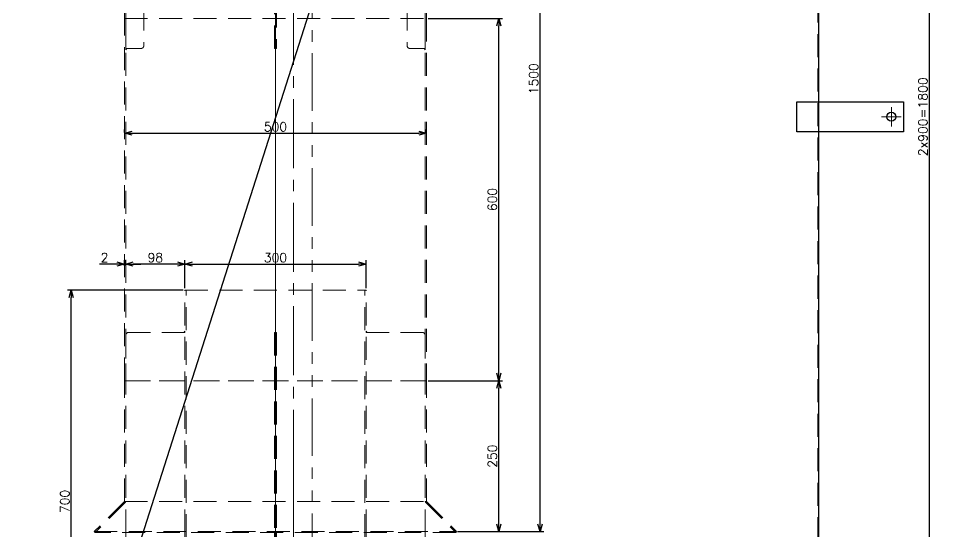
# Model space of a CAD drawing. Header units: millimetres. Extents: x -16130 to 36813, y -8099 to 27484.
# Drawn here: x -11406 to -9885, y -1235 to -385 of the extents above; entities that cross this region are included whole.
import ezdxf

# ---------------------------------------------------------------- set-up
doc = ezdxf.new("R2010")
doc.units = ezdxf.units.MM
doc.header["$LTSCALE"] = 6
doc.header["$PDMODE"] = 99
doc.header["$PDSIZE"] = 1
for name, pattern in [('CENTER2', [28.575, 19.05, -3.175, 3.175, -3.175]), ('HIDDEN', [9.525, 6.35, -3.175]), ('PHANTOM2', [31.75, 15.875, -3.175, 3.175, -3.175, 3.175, -3.175])]:
    doc.linetypes.add(name, pattern=pattern)
for name, color, linetype, lineweight in [('04_HIDDEN', 2, 'HIDDEN', 13), ('05_CENTER', 4, 'CENTER2', 13), ('06_PHANTOM', 2, 'PHANTOM2', 13), ('08_DIM', 3, 'Continuous', 13)]:
    doc.layers.add(name, color=color, linetype=linetype, lineweight=lineweight)
doc.layers.add('10_DRAFT', color=8, linetype='Continuous', lineweight=0, plot=False)
doc.styles.add('KSS_TXT', font='txt.shx', dxfattribs={"bigfont": 'extfont2.shx'})
doc.dimstyles.new('KSS_DIM', dxfattribs={"dimtxt": 3, "dimasz": 2.5, "dimexe": 1.25, "dimexo": 0.625, "dimtad": 1, "dimdsep": 46, "dimtxsty": 'KSS_TXT', "dimblk": 'OPEN30', "dimcen": 0, "dimazin": 2, "dimtfac": 0.75, "dimtmove": 0, "dimatfit": 3, "dimldrblk": 'OPEN30', "dimfxl": 1, "dimtolj": 1, "dimarcsym": 0})

# ---------------------------------------------------------------- blocks, each defined once
blk = doc.blocks.new('A$C782A22E4_1_1_1')
at = {"color": 0}
blk.add_line((900, 5), (900, 1935), dxfattribs=at)
blk.add_lwpolyline([(863.3, 1017), (1040, 1017), (1040, 967), (863.3, 967)], close=True)
blk.add_circle((1020, 992), 7.5)
at = {"layer": '04_HIDDEN'}
blk.add_line((898, 5), (898, 2000), dxfattribs=at)
at = {"layer": '05_CENTER'}
for p, q in [((0, 2020.2), (0, -118.5)), ((1020, 975.8), (1020, 1008.2)), ((1003.8, 992), (1036.2, 992))]:
    blk.add_line(p, q, dxfattribs=at)
blk = doc.blocks.new('_Open30')
at = {"color": 0, "linetype": 'ByBlock', "lineweight": -2}
for p, q in [((-1, 0.27), (0, 0)), ((0, 0), (-1, -0.27)), ((0, 0), (-1, 0))]:
    blk.add_line(p, q, dxfattribs=at)
blk = doc.blocks.new('*D718')
at = {"layer": '08_DIM', "color": 0, "lineweight": -2, "transparency": 16777216}
for p, q in [((-9940.7, 351.6), (-9891.1, 351.6)), ((-9897.3, 339.1), (-9897.3, -1435.9)), ((-9940.7, -1448.4), (-9891.1, -1448.4))]:
    blk.add_line(p, q, dxfattribs=at)
at = {"layer": 'Defpoints', "color": 0, "transparency": 16777216}
for p in [(-9943.8, 351.6), (-9943.8, -1448.4), (-9897.3, -1448.4)]:
    blk.add_point(p, dxfattribs=at)
at = {"layer": '08_DIM', "color": 0, "lineweight": -2, "transparency": 16777216, "xscale": 12.5, "yscale": 12.5, "zscale": 12.5}
for p, rotation in [((-9897.3, 351.6), 90), ((-9897.3, -1448.4), 270)]:
    blk.add_blockref('_Open30', p, dxfattribs=dict(at, rotation=rotation))
at = {"layer": '08_DIM', "color": 0, "transparency": 16777216, "insert": (-9907.9, -548.4), "char_height": 15, "attachment_point": 5, "rotation": 90, "style": 'KSS_TXT'}
blk.add_mtext('\\A1;2x900=1800', dxfattribs=at)
blk = doc.blocks.new('*D1516')
at = {"layer": '08_DIM', "color": 0, "lineweight": -2, "transparency": 16777216}
for p, q in [((-11130, -832.3), (-11130, -786)), ((-10830, -832.3), (-10830, -786)), ((-11117.5, -792.2), (-10842.5, -792.2))]:
    blk.add_line(p, q, dxfattribs=at)
at = {"layer": 'Defpoints', "color": 0, "transparency": 16777216}
for p in [(-10830, -792.2), (-11130, -835.4), (-10830, -835.4)]:
    blk.add_point(p, dxfattribs=at)
at = {"layer": '08_DIM', "color": 0, "lineweight": -2, "transparency": 16777216, "xscale": 12.5, "yscale": 12.5, "zscale": 12.5, "rotation": 180}
blk.add_blockref('_Open30', (-11130, -792.2), dxfattribs=at)
at = {"layer": '08_DIM', "color": 0, "lineweight": -2, "transparency": 16777216, "xscale": 12.5, "yscale": 12.5, "zscale": 12.5}
blk.add_blockref('_Open30', (-10830, -792.2), dxfattribs=at)
at = {"layer": '08_DIM', "color": 0, "transparency": 16777216, "insert": (-10980, -781.6), "char_height": 15, "attachment_point": 5, "style": 'KSS_TXT'}
blk.add_mtext('\\A1;300', dxfattribs=at)
blk = doc.blocks.new('*D1517')
at = {"layer": '08_DIM', "color": 0, "lineweight": -2, "transparency": 16777216}
for p, q in [((-11228, -794.9), (-11228, -786)), ((-11130, -832.3), (-11130, -786)), ((-11142.5, -792.2), (-11215.5, -792.2))]:
    blk.add_line(p, q, dxfattribs=at)
at = {"layer": 'Defpoints', "color": 0, "transparency": 16777216}
for p in [(-11228, -792.2), (-11228, -798), (-11130, -835.4)]:
    blk.add_point(p, dxfattribs=at)
at = {"layer": '08_DIM', "color": 0, "lineweight": -2, "transparency": 16777216, "xscale": 12.5, "yscale": 12.5, "zscale": 12.5, "rotation": 180}
blk.add_blockref('_Open30', (-11228, -792.2), dxfattribs=at)
at = {"layer": '08_DIM', "color": 0, "lineweight": -2, "transparency": 16777216, "xscale": 12.5, "yscale": 12.5, "zscale": 12.5}
blk.add_blockref('_Open30', (-11130, -792.2), dxfattribs=at)
at = {"layer": '08_DIM', "color": 0, "transparency": 16777216, "insert": (-11179, -781.6), "char_height": 15, "attachment_point": 5, "style": 'KSS_TXT'}
blk.add_mtext('\\A1;98', dxfattribs=at)
blk = doc.blocks.new('*D1519')
at = {"layer": '08_DIM', "color": 0, "lineweight": -2, "transparency": 16777216}
for p, q in [((-11133.1, -835.4), (-11324.4, -835.4)), ((-11318.2, -1522.9), (-11318.2, -847.9)), ((-11264.6, -1535.4), (-11324.4, -1535.4))]:
    blk.add_line(p, q, dxfattribs=at)
at = {"layer": 'Defpoints', "color": 0, "transparency": 16777216}
for p in [(-11318.2, -835.4), (-11130, -835.4), (-11261.5, -1535.4)]:
    blk.add_point(p, dxfattribs=at)
at = {"layer": '08_DIM', "color": 0, "lineweight": -2, "transparency": 16777216, "xscale": 12.5, "yscale": 12.5, "zscale": 12.5}
for p, rotation in [((-11318.2, -835.4), 90), ((-11318.2, -1535.4), 270)]:
    blk.add_blockref('_Open30', p, dxfattribs=dict(at, rotation=rotation))
at = {"layer": '08_DIM', "color": 0, "transparency": 16777216, "insert": (-11328.8, -1185.4), "char_height": 15, "attachment_point": 5, "rotation": 90, "style": 'KSS_TXT'}
blk.add_mtext('\\A1;700', dxfattribs=at)
blk = doc.blocks.new('*D3106')
at = {"layer": '08_DIM', "color": 0, "lineweight": -2, "transparency": 16777216}
for p, q in [((-11230, -574.5), (-11230, -569.4)), ((-11217.5, -575.7), (-10742.5, -575.7)), ((-10730, -575.8), (-10730, -569.4))]:
    blk.add_line(p, q, dxfattribs=at)
at = {"layer": 'Defpoints', "color": 0, "transparency": 16777216}
for p in [(-11230, -577.7), (-10730, -575.7), (-10730, -578.9)]:
    blk.add_point(p, dxfattribs=at)
at = {"layer": '08_DIM', "color": 0, "lineweight": -2, "transparency": 16777216, "xscale": 12.5, "yscale": 12.5, "zscale": 12.5, "rotation": 180}
blk.add_blockref('_Open30', (-11230, -575.7), dxfattribs=at)
at = {"layer": '08_DIM', "color": 0, "lineweight": -2, "transparency": 16777216, "xscale": 12.5, "yscale": 12.5, "zscale": 12.5}
blk.add_blockref('_Open30', (-10730, -575.7), dxfattribs=at)
at = {"layer": '08_DIM', "color": 0, "transparency": 16777216, "insert": (-10980, -565), "char_height": 15, "attachment_point": 5, "style": 'KSS_TXT'}
blk.add_mtext('\\A1;500', dxfattribs=at)
blk = doc.blocks.new('*D3107')
at = {"layer": '08_DIM', "color": 0, "lineweight": -2, "transparency": 16777216}
for p, q in [((-11230, -795.4), (-11230, -786)), ((-11228, -794.9), (-11228, -786)), ((-11242.5, -792.2), (-11271.2, -792.2)), ((-11228, -792.2), (-11230, -792.2)), ((-11215.5, -792.2), (-11203, -792.2))]:
    blk.add_line(p, q, dxfattribs=at)
at = {"layer": 'Defpoints', "color": 0, "transparency": 16777216}
for p in [(-11230, -792.2), (-11230, -798.5), (-11228, -798)]:
    blk.add_point(p, dxfattribs=at)
at = {"layer": '08_DIM', "color": 0, "lineweight": -2, "transparency": 16777216, "xscale": 12.5, "yscale": 12.5, "zscale": 12.5}
blk.add_blockref('_Open30', (-11230, -792.2), dxfattribs=at)
at = {"layer": '08_DIM', "color": 0, "lineweight": -2, "transparency": 16777216, "xscale": 12.5, "yscale": 12.5, "zscale": 12.5, "rotation": 180}
blk.add_blockref('_Open30', (-11228, -792.2), dxfattribs=at)
at = {"layer": '08_DIM', "color": 0, "transparency": 16777216, "insert": (-11263.1, -781.6), "char_height": 15, "attachment_point": 5, "style": 'KSS_TXT'}
blk.add_mtext('\\A1;2', dxfattribs=at)
blk = doc.blocks.new('*D3112')
at = {"layer": '08_DIM', "color": 0, "lineweight": -2, "transparency": 16777216}
for p, q in [((-10676.9, 264.6), (-10535.6, 264.6)), ((-10541.9, -1222.9), (-10541.9, 252.1)), ((-10678.3, -1235.4), (-10535.6, -1235.4))]:
    blk.add_line(p, q, dxfattribs=at)
at = {"layer": 'Defpoints', "color": 0, "transparency": 16777216}
for p in [(-10680, 264.6), (-10541.9, 264.6), (-10681.4, -1235.4)]:
    blk.add_point(p, dxfattribs=at)
at = {"layer": '08_DIM', "color": 0, "lineweight": -2, "transparency": 16777216, "xscale": 12.5, "yscale": 12.5, "zscale": 12.5}
for p, rotation in [((-10541.9, 264.6), 90), ((-10541.9, -1235.4), 270)]:
    blk.add_blockref('_Open30', p, dxfattribs=dict(at, rotation=rotation))
at = {"layer": '08_DIM', "color": 0, "transparency": 16777216, "insert": (-10552.5, -485.4), "char_height": 15, "attachment_point": 5, "rotation": 90, "style": 'KSS_TXT'}
blk.add_mtext('\\A1;1500', dxfattribs=at)
blk = doc.blocks.new('*D3113')
at = {"layer": '08_DIM', "color": 0, "lineweight": -2, "transparency": 16777216}
for p, q in [((-10726.9, -985.4), (-10604, -985.4)), ((-10610.2, -1222.9), (-10610.2, -997.9)), ((-10678.3, -1235.4), (-10604, -1235.4))]:
    blk.add_line(p, q, dxfattribs=at)
at = {"layer": 'Defpoints', "color": 0, "transparency": 16777216}
for p in [(-10730, -985.4), (-10610.2, -985.4), (-10681.4, -1235.4)]:
    blk.add_point(p, dxfattribs=at)
at = {"layer": '08_DIM', "color": 0, "lineweight": -2, "transparency": 16777216, "xscale": 12.5, "yscale": 12.5, "zscale": 12.5}
for p, rotation in [((-10610.2, -985.4), 90), ((-10610.2, -1235.4), 270)]:
    blk.add_blockref('_Open30', p, dxfattribs=dict(at, rotation=rotation))
at = {"layer": '08_DIM', "color": 0, "transparency": 16777216, "insert": (-10620.8, -1110.4), "char_height": 15, "attachment_point": 5, "rotation": 90, "style": 'KSS_TXT'}
blk.add_mtext('\\A1;250', dxfattribs=at)
blk = doc.blocks.new('*D3114')
at = {"layer": '08_DIM', "color": 0, "lineweight": -2, "transparency": 16777216}
for p, q in [((-10726.9, -385.4), (-10604, -385.4)), ((-10610.2, -972.9), (-10610.2, -397.9)), ((-10726.9, -985.4), (-10604, -985.4))]:
    blk.add_line(p, q, dxfattribs=at)
at = {"layer": 'Defpoints', "color": 0, "transparency": 16777216}
for p in [(-10730, -385.4), (-10610.2, -385.4), (-10730, -985.4)]:
    blk.add_point(p, dxfattribs=at)
at = {"layer": '08_DIM', "color": 0, "lineweight": -2, "transparency": 16777216, "xscale": 12.5, "yscale": 12.5, "zscale": 12.5}
for p, rotation in [((-10610.2, -385.4), 90), ((-10610.2, -985.4), 270)]:
    blk.add_blockref('_Open30', p, dxfattribs=dict(at, rotation=rotation))
at = {"layer": '08_DIM', "color": 0, "transparency": 16777216, "insert": (-10620.8, -685.4), "char_height": 15, "attachment_point": 5, "rotation": 90, "style": 'KSS_TXT'}
blk.add_mtext('\\A1;600', dxfattribs=at)
blk = doc.blocks.new('A$C68454564')
at = {"color": 0}
for p, q in [((-250, 350), (-250, 550)), ((250, 350), (250, 550)), ((-250, 350), (-300, 300)), ((-250, 350), (250, 350)), ((250, 350), (300, 300)), ((-300, 300), (-298.6, 298.6)), ((-248, 298.6), (-248, 5)), ((-150, 5), (-150, 298.6)), ((-1.5, 298.6), (-1.5, 5)), ((1.5, 298.6), (1.5, 5)), ((150, 298.6), (150, 5)), ((248, 298.6), (248, 5)), ((300, 300), (298.6, 298.6)), ((150, 5), (-150, 5))]:
    blk.add_line(p, q, dxfattribs=at)
for p, q in [((-250, 550), (250, 550)), ((-300, 300), (300, 300)), ((298.6, 298.6), (-298.6, 298.6))]:
    blk.add_line(p, q)
at = {"color": 3}
for points in [[(-150, 630), (-152, 630), (-152, 630), (-150, 632)], [(150, 630), (152, 630), (152, 630), (150, 632)], [(-248, 5), (-250, 5), (-250, 5), (-248, 7)], [(-150, 5), (-152, 5), (-152, 5), (-150, 7)], [(-1.5, 5), (-3.5, 5), (-3.5, 5), (-1.5, 7)], [(1.5, 5), (3.5, 5), (3.5, 5), (1.5, 7)], [(150, 5), (152, 5), (152, 5), (150, 7)], [(248, 5), (250, 5), (250, 5), (248, 7)]]:
    blk.add_lwpolyline(points, close=True, dxfattribs=at)
at = {"color": 0}
blk.add_lwpolyline([(-250, 0), (250, 0), (250, 5), (-250, 5)], close=True, dxfattribs=at)
for centre, start, end in [((-150, 5), 90, 180), ((150, 5), 0, 90)]:
    blk.add_arc(centre, 10, start, end, dxfattribs=at)
at = {"layer": '04_HIDDEN'}
for p, q in [((-150, 700), (150, 700)), ((-148, 5), (-148, 700)), ((148, 5), (148, 700)), ((-248, 625), (-248, 550)), ((-150, 630), (-243, 630)), ((1.5, 630), (-1.5, 630)), ((-1.5, 630), (-1.5, 298.6)), ((1.5, 630), (1.5, 298.6)), ((150, 630), (243, 630)), ((248, 625), (248, 550)), ((-248, 298.6), (-248, 550)), ((248, 298.6), (248, 550)), ((-250, 350), (-248.6, 348.6)), ((-250, 350), (-248, 350)), ((250, 350), (248, 350)), ((249, 350), (248, 350)), ((250, 350), (248.6, 348.6)), ((-248.6, 348.6), (-298.6, 298.6)), ((248.6, 348.6), (298.6, 298.6)), ((-146, 5), (-146, 0)), ((146, 5), (146, 0))]:
    blk.add_line(p, q, dxfattribs=at)
for points in [[(-150, 298.6), (-150, 700)], [(150, 298.6), (150, 700)]]:
    blk.add_lwpolyline(points, dxfattribs=at)
for centre, radius, start, end in [((-243, 625), 5, 90, 180), ((243, 625), 5, 360, 90), ((-250, 350), 2, 315, 0), ((250, 350), 2, 180, 225)]:
    blk.add_arc(centre, radius, start, end, dxfattribs=at)
at = {"layer": '05_CENTER'}
for p, q in [((-200, -9.9), (-200, 14.8)), ((200, -9.9), (200, 14.8))]:
    blk.add_line(p, q, dxfattribs=at)
at = {"layer": '10_DRAFT'}
for p, q in [((0, 0), (0, 700)), ((0, 550), (0, 300))]:
    blk.add_line(p, q, dxfattribs=at)
blk = doc.blocks.new('A$C68454658')
at = {"color": 0}
blk.add_lwpolyline([(-250, 600), (250, 600), (250, 0), (-250, 0)], close=True, dxfattribs=at)
at = {"layer": '04_HIDDEN'}
for p, q in [((-248, 600), (-248, 0)), ((248, 600), (248, 0))]:
    blk.add_line(p, q, dxfattribs=at)
for points in [[(-243, 680), (-223, 680, -0.414214), (-218, 675), (-218, 555, -0.414214), (-223, 550), (-248, 550), (-248, 675, -0.414214)], [(243, 680), (223, 680, 0.414214), (218, 675), (218, 555, 0.414214), (223, 550), (248, 550), (248, 675, 0.414214)]]:
    blk.add_lwpolyline(points, format="xyb", close=True, dxfattribs=at)
blk.add_lwpolyline([(-1.5, 680), (1.5, 680), (1.5, 550), (-1.5, 550)], close=True, dxfattribs=at)
at = {"layer": '08_DIM'}
for points in [[(-248, 550), (-246, 550), (-248, 548), (-248, 548)], [(248, 550), (246, 550), (248, 548), (248, 548)]]:
    blk.add_lwpolyline(points, close=True, dxfattribs=at)
at = {"layer": '10_DRAFT'}
blk.add_line((0, 600), (0, 0), dxfattribs=at)
blk = doc.blocks.new('A$C6845470D')
at = {"color": 0}
for p, q in [((-300, 650), (-298.6, 651.4)), ((300, 650), (-300, 650)), ((-250, 600), (-300, 650)), ((-298.6, 651.4), (298.6, 651.4)), ((250, 600), (300, 650)), ((300, 650), (298.6, 651.4)), ((-250, 0), (-250, 600)), ((-250, 600), (250, 600)), ((250, 0), (250, 600)), ((-250, 0), (250, 0))]:
    blk.add_line(p, q, dxfattribs=at)
at = {"layer": '04_HIDDEN'}
for p, q in [((-248.6, 601.4), (-298.6, 651.4)), ((248.6, 601.4), (298.6, 651.4)), ((-250, 600), (-248.6, 601.4)), ((-250, 600), (-248, 600)), ((-248, 0), (-248, 600)), ((248, 0), (248, 600)), ((250, 600), (248, 600)), ((250, 600), (248.6, 601.4))]:
    blk.add_line(p, q, dxfattribs=at)
for centre, start, end in [((-250, 600), 0, 45), ((250, 600), 135, 180)]:
    blk.add_arc(centre, 2, start, end, dxfattribs=at)
at = {"layer": '10_DRAFT'}
blk.add_line((0, 650), (0, 0), dxfattribs=at)
blk = doc.blocks.new('A$C68455BDC')
for name, p in [('A$C6845470D', (0, 1150)), ('A$C68454658', (0, 550)), ('A$C68454564', (0, 0))]:
    blk.add_blockref(name, p)

msp = doc.modelspace()

# ---------------------------------------------------------------- linework, layer by layer
at = {"color": 2}
msp.add_line((-9764.72033, 3256.58939), (-12051.96053, -3905.83875), dxfattribs=at)
at = {"layer": '05_CENTER'}
for p, q in [((-10949.87386, 509.35219), (-10949.87386, -1534.10082)), ((-10949.87386, -1090.64781), (-10949.87386, -3134.10082))]:
    msp.add_line(p, q, dxfattribs=at)
at = {"layer": '06_PHANTOM'}
for p, q in [((-10979.9856, 509.35219), (-10979.9856, -1534.10082)), ((-10919.4856, 509.35219), (-10919.4856, -1534.10082))]:
    msp.add_line(p, q, dxfattribs=at)

# ---------------------------------------------------------------- block references
msp.add_blockref('A$C782A22E4_1_1_1', (-10979.9856, -1540.39735))
at = {"layer": '04_HIDDEN'}
msp.add_blockref('A$C68455BDC', (-10979.9856, -1535.39735), dxfattribs=at)

# ---------------------------------------------------------------- dimensions: what is measured, and where the dimension line sits
at = {"layer": '08_DIM'}
dim = msp.add_linear_dim(base=(-9897.317, -1448.39735), p1=(-9943.82121, 351.60265), p2=(-9943.82121, -1448.39735), angle=90, text='2x900=<>', dimstyle='KSS_DIM', override={"dimscale": 5}, dxfattribs=at)
dim.commit()
dim.dimension.update_dxf_attribs({"geometry": '*D718', "text_midpoint": (-9907.942, -548.39735)})
at = {"layer": '08_DIM', "color": 1}
for base, p1, p2, angle, picture, middle in [((-10541.8746, 264.60265), (-10681.39981, -1235.39735), (-10679.9856, 264.60265), 90, '*D3112', (-10552.51001, -485.39735)), ((-10610.20253, -385.39735), (-10729.9856, -985.39735), (-10729.9856, -385.39735), 90, '*D3114', (-10620.82753, -685.39735)), ((-11229.9856, -792.20503), (-11227.9856, -797.98458), (-11229.9856, -798.54934), 180, '*D3107', (-11263.1106, -781.58003)), ((-11318.17662, -835.39735), (-11261.47206, -1535.39735), (-11129.9856, -835.39735), 90, '*D1519', (-11328.80162, -1185.39735)), ((-10610.20253, -985.39735), (-10681.39981, -1235.39735), (-10729.9856, -985.39735), 90, '*D3113', (-10620.83795, -1110.39735))]:
    dim = msp.add_linear_dim(base=base, p1=p1, p2=p2, angle=angle, dimstyle='KSS_DIM', override={"dimscale": 5}, dxfattribs=at)
    dim.commit()
    dim.dimension.update_dxf_attribs({"geometry": picture, "text_midpoint": middle})
at = {"layer": '08_DIM'}
dim = msp.add_linear_dim(base=(-10729.9856, -575.66422), p1=(-11229.9856, -577.67384), p2=(-10729.9856, -578.91614), dimstyle='KSS_DIM', override={"dimscale": 5}, dxfattribs=at)
dim.commit()
dim.dimension.update_dxf_attribs({"geometry": '*D3106', "text_midpoint": (-10979.9856, -565.0288)})
at = {"layer": '08_DIM', "color": 1}
for base, p2, picture, middle in [((-11227.9856, -792.20503), (-11227.9856, -797.98458), '*D1517', (-11178.9856, -781.58003)), ((-10829.9856, -792.20503), (-10829.9856, -835.39735), '*D1516', (-10979.9856, -781.58003))]:
    dim = msp.add_linear_dim(base=base, p1=(-11129.9856, -835.39735), p2=p2, dimstyle='KSS_DIM', override={"dimscale": 5}, dxfattribs=at)
    dim.commit()
    dim.dimension.update_dxf_attribs({"geometry": picture, "text_midpoint": middle})

doc.saveas('drawing.dxf')
